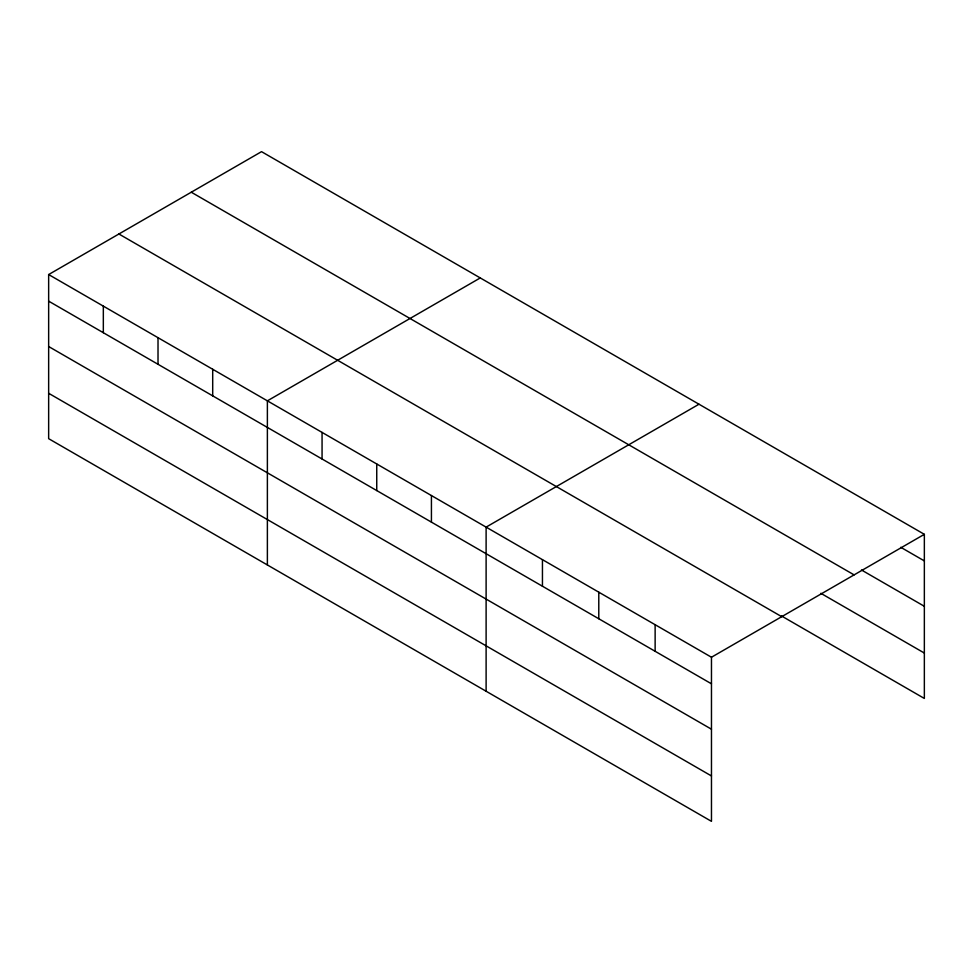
<?xml version="1.0" encoding="UTF-8"?>
<svg xmlns="http://www.w3.org/2000/svg" width="973" height="973" viewBox="0 0 973 973"><rect width="100%" height="100%" fill="white"/><g stroke="black" fill="none" stroke-linecap="round" stroke-linejoin="round"><path stroke-width="1.46" d="M48.65 274.556L711.47 657.237L711.47 821.346L48.65 438.677L48.65 274.556L261.53 151.654L924.35 534.323L924.35 698.444L781.538 615.982M480.261 277.937L267.38 400.84L267.38 564.96M698.991 404.221L486.111 527.123L486.111 691.244M711.47 657.237L924.35 534.323M900.767 547.288L924.35 560.91M861.458 569.983L924.35 606.288M191.28 192.216L854.099 574.885M820.847 593.299L924.35 653.053M118.901 233.994L781.72 616.675M48.65 301.144L711.47 683.812M48.65 346.522L711.47 729.203M48.65 393.287L711.47 775.955M655.133 624.702L655.133 651.29M598.784 592.18L598.784 618.755M542.447 559.645L542.447 586.233M431.428 495.549L431.428 522.136M376.746 463.987L376.746 490.562M322.063 432.413L322.063 458.988M212.698 369.266L212.698 395.853M158.015 337.704L158.015 364.279M103.333 306.13L103.333 332.705"/></g></svg>
